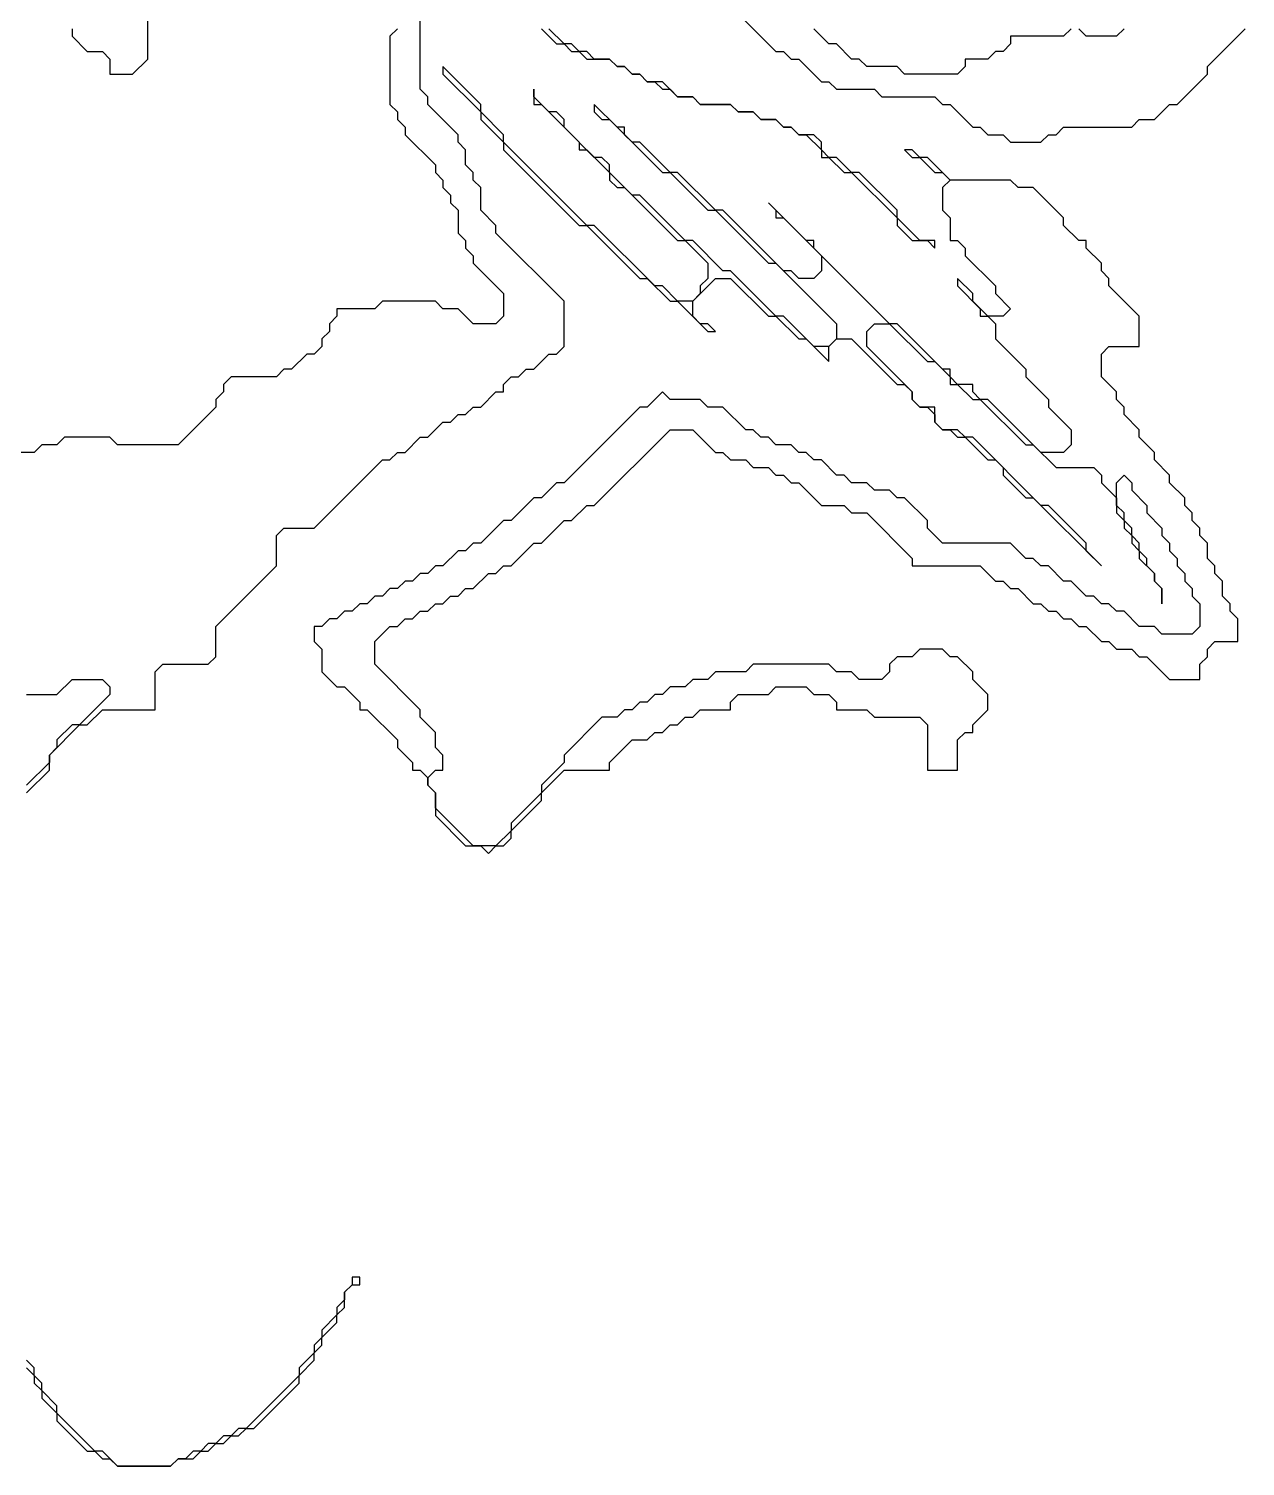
# Model space of a CAD drawing. Header units: metres. Extents: x 0 to 1000, y 0 to 1405.
# Drawn here: x 870.32 to 910.5, y 80 to 127.5 of the extents above; entities that cross this region are included whole.
import ezdxf

# ---------------------------------------------------------------- set-up
doc = ezdxf.new("R2010")
doc.units = ezdxf.units.M

msp = doc.modelspace()

# ---------------------------------------------------------------- linework, layer by layer
for points in [[(871.75, 127.5), (871.75, 127.25), (872.25, 126.75), (872.75, 126.75), (873, 126.5), (873, 126), (873.75, 126), (874.25, 126.5), (874.25, 128.25)], [(893.5, 128.25), (895, 126.75), (895.25, 126.75), (895.5, 126.5), (895.75, 126.5), (896.5, 125.75), (896.75, 125.75), (897, 125.5), (898.25, 125.5), (898.5, 125.25), (900.25, 125.25), (900.5, 125), (900.75, 125), (901.5, 124.25), (901.75, 124.25), (902, 124), (902.5, 124), (902.75, 123.75), (903.75, 123.75), (904, 124), (904.25, 124), (904.5, 124.25), (906.75, 124.25), (907, 124.5), (907.5, 124.5), (908, 125), (908.25, 125), (909.25, 126), (909.25, 126.25), (910.5, 127.5)], [(870.25, 102.25), (871, 103), (871, 103.5), (872, 104.5), (872.25, 104.5), (872.75, 105), (874.5, 105), (874.5, 106.25), (874.75, 106.5), (876.25, 106.5), (876.5, 106.75), (876.5, 107.75), (878.5, 109.75), (878.5, 110.75), (878.75, 111), (879.75, 111), (882, 113.25), (882.25, 113.25), (882.5, 113.5), (882.75, 113.5), (883.25, 114), (883.5, 114), (884, 114.5), (884.25, 114.5), (884.5, 114.75), (884.75, 114.75), (885, 115), (885.25, 115), (885.75, 115.5), (886, 115.5), (886, 115.75), (886.25, 116), (886.5, 116), (886.75, 116.25), (887, 116.25), (887.5, 116.75), (887.75, 116.75), (888, 117), (888, 118.5), (885.75, 120.75), (885.75, 121), (885.25, 121.5), (885.25, 122.25), (885, 122.5), (885, 122.75), (884.75, 123), (884.75, 123.5), (884.5, 123.75), (884.5, 124), (883.5, 125), (883.5, 125.25), (883.25, 125.5), (883.25, 128)], [(882.5, 127.5), (882.25, 127.25), (882.25, 125), (882.5, 124.75), (882.5, 124.5), (882.75, 124.25), (882.75, 124), (883.75, 123), (883.75, 122.75), (884, 122.5), (884, 122.25), (884.25, 122), (884.25, 121.75), (884.5, 121.5), (884.5, 120.75), (884.75, 120.5), (884.75, 120.25), (885, 120), (885, 119.75), (886, 118.75), (886, 118), (885.75, 117.75), (885, 117.75), (884.5, 118.25), (884, 118.25), (883.75, 118.5), (882, 118.5), (881.75, 118.25), (880.5, 118.25), (880.5, 118), (880.25, 117.75), (880.25, 117.5), (880, 117.25), (880, 117), (879.75, 116.75), (879.5, 116.75), (879, 116.25), (878.75, 116.25), (878.5, 116), (877, 116), (876.75, 115.75), (876.75, 115.5), (876.5, 115.25), (876.5, 115), (875.25, 113.75), (873.25, 113.75), (873, 114), (871.5, 114), (871.25, 113.75), (870.75, 113.75), (870.5, 113.5), (869.75, 113.5)], [(887.25, 127.5), (887.75, 127), (888, 127), (888.25, 126.75), (888.5, 126.75), (888.75, 126.5), (889.5, 126.5), (889.75, 126.25), (890, 126.25), (890.25, 126), (890.5, 126), (890.75, 125.75), (891, 125.75), (891.25, 125.5), (891.5, 125.5), (891.75, 125.25), (892.25, 125.25), (892.5, 125), (893.5, 125), (893.75, 124.75), (894.25, 124.75), (894.5, 124.5), (895, 124.5), (895.25, 124.25), (895.5, 124.25), (895.75, 124), (896, 124), (896.5, 123.5), (896.5, 123.25), (896.75, 123.25), (897.25, 122.75), (897.5, 122.75), (899, 121.25), (899, 121), (899.5, 120.5), (900, 120.5), (900.25, 120.25), (900.25, 120.5), (899.75, 120.5), (899, 121.25), (899, 121.5), (897.75, 122.75), (897.5, 122.75), (897, 123.25), (896.75, 123.25), (896.5, 123.5), (896.5, 123.75), (896.25, 124), (895.75, 124), (895.5, 124.25), (895.25, 124.25), (895, 124.5), (894.5, 124.5), (894.25, 124.75), (893.75, 124.75), (893.5, 125), (892.5, 125), (892.25, 125.25), (891.75, 125.25), (891.25, 125.75), (890.75, 125.75), (890.5, 126), (890.25, 126), (890, 126.25), (889.75, 126.25), (889.5, 126.5), (889, 126.5), (888.75, 126.75), (888.5, 126.75), (888.25, 127), (888, 127), (887.5, 127.5)], [(904.75, 127.5), (904.5, 127.25), (902.75, 127.25), (902.75, 127), (902.5, 126.75), (902.25, 126.75), (902, 126.5), (901.25, 126.5), (901.25, 126.25), (901, 126), (899.25, 126), (899, 126.25), (898, 126.25), (897.75, 126.5), (897.5, 126.5), (897, 127), (896.75, 127), (896.25, 127.5)], [(906.5, 127.5), (906.25, 127.25), (905.25, 127.25), (905, 127.5)], [(870.25, 105.5), (871.25, 105.5), (871.75, 106), (872.75, 106), (873, 105.75), (873, 105.5), (872, 104.5), (871.75, 104.5), (871.25, 104), (871.25, 103.75), (871, 103.5), (871, 103.25), (870.25, 102.5)], [(870.25, 83.25), (870.5, 83), (870.5, 82.75), (870.75, 82.5), (870.75, 82.25), (871.25, 81.75), (871.25, 81.5), (872.25, 80.5), (872.5, 80.5), (872.75, 80.25), (873, 80.25), (873.25, 80), (875, 80), (875.25, 80.25), (875.75, 80.25), (876, 80.5), (876.25, 80.5), (876.5, 80.75), (876.75, 80.75), (877, 81), (877.25, 81), (877.5, 81.25), (877.75, 81.25), (879.25, 82.75), (879.25, 83), (879.75, 83.5), (879.75, 83.75), (880, 84), (880, 84.25), (880.5, 84.75), (880.5, 85), (880.75, 85.25), (880.75, 85.75), (881, 86), (881.25, 86), (881.25, 86.25), (881, 86.25), (881, 86), (880.75, 85.75), (880.75, 85.5), (880.5, 85.25), (880.5, 85), (880, 84.5), (880, 84.25), (879.75, 84), (879.75, 83.75), (879.25, 83.25), (879.25, 83), (877.5, 81.25), (877.25, 81.25), (877, 81), (876.75, 81), (876.5, 80.75), (876.25, 80.75), (876, 80.5), (875.75, 80.5), (875.5, 80.25), (875.25, 80.25), (875, 80), (873.25, 80), (872.75, 80.5), (872.5, 80.5), (871.25, 81.75), (871.25, 82), (870.75, 82.5), (870.75, 82.75), (870.5, 83), (870.5, 83.25), (870.25, 83.5)]]:
    msp.add_lwpolyline(points)
msp.add_lwpolyline([(884, 126.25), (884, 126), (885.25, 124.75), (885.25, 124.5), (886, 123.75), (886, 123.5), (888.5, 121), (888.75, 121), (890.5, 119.25), (890.75, 119.25), (891.5, 118.5), (891.75, 118.5), (892.75, 117.5), (893, 117.5), (892.75, 117.75), (892.5, 117.75), (892.25, 118), (892.25, 118.5), (893, 119.25), (893.5, 119.25), (894.75, 118), (895, 118), (895.75, 117.25), (896, 117.25), (896.75, 116.5), (896.75, 117), (897, 117.25), (897.5, 117.25), (899, 115.75), (899.25, 115.75), (899.5, 115.5), (899.5, 115.25), (899.75, 115), (900, 115), (900.25, 114.75), (900.25, 114.5), (900.5, 114.25), (900.75, 114.25), (901, 114), (901.25, 114), (902, 113.25), (902.25, 113.25), (902.5, 113), (902.5, 112.75), (903.25, 112), (903.5, 112), (905.75, 109.75), (905.25, 110.25), (905.25, 110.5), (904, 111.75), (903.75, 111.75), (901.5, 114), (901.25, 114), (901, 114.25), (900.5, 114.25), (900.25, 114.5), (900.25, 115), (899.75, 115), (899.5, 115.25), (899.5, 115.5), (898, 117), (898, 117.5), (898.25, 117.75), (898.75, 117.75), (900, 116.5), (900.25, 116.5), (900.75, 116), (900.75, 115.75), (901, 115.75), (901.5, 115.25), (901.75, 115.25), (903.25, 113.75), (903.5, 113.75), (904.25, 113), (905.5, 113), (905.75, 112.75), (905.75, 112.5), (906.25, 112), (906.25, 111.5), (906.5, 111.25), (906.5, 111), (906.75, 110.75), (906.75, 110.5), (907, 110.25), (907, 110), (907.5, 109.5), (907.5, 109.25), (907.75, 109), (907.75, 108.5), (907.75, 109), (907.5, 109.25), (907.5, 109.5), (907.25, 109.75), (907.25, 110), (907, 110.25), (907, 110.5), (906.75, 110.75), (906.75, 111), (906.5, 111.25), (906.5, 111.5), (906.25, 111.75), (906.25, 112.5), (906.5, 112.75), (906.75, 112.5), (906.75, 112.25), (907.25, 111.75), (907.25, 111.5), (907.75, 111), (907.75, 110.75), (908, 110.5), (908, 110.25), (908.25, 110), (908.25, 109.75), (908.5, 109.5), (908.5, 109.25), (908.75, 109), (908.75, 108.75), (909, 108.5), (909, 107.75), (908.75, 107.5), (907.75, 107.5), (907.5, 107.75), (907, 107.75), (906.5, 108.25), (906.25, 108.25), (906, 108.5), (905.75, 108.5), (905.5, 108.75), (905.25, 108.75), (904.75, 109.25), (904.5, 109.25), (904, 109.75), (903.75, 109.75), (903.5, 110), (903.25, 110), (902.75, 110.5), (900.5, 110.5), (900, 111), (900, 111.25), (899.25, 112), (899, 112), (898.75, 112.25), (898.25, 112.25), (898, 112.5), (897.5, 112.5), (897.25, 112.75), (897, 112.75), (896.5, 113.25), (896.25, 113.25), (896, 113.5), (895.75, 113.5), (895.5, 113.75), (895, 113.75), (894.75, 114), (894.5, 114), (894.25, 114.25), (894, 114.25), (893.25, 115), (892.75, 115), (892.5, 115.25), (891.5, 115.25), (891.25, 115.5), (890.75, 115), (890.5, 115), (888, 112.5), (887.75, 112.5), (887.25, 112), (887, 112), (886.25, 111.25), (886, 111.25), (885.25, 110.5), (885, 110.5), (884.75, 110.25), (884.5, 110.25), (884, 109.75), (883.75, 109.75), (883.5, 109.5), (883.25, 109.5), (883, 109.25), (882.75, 109.25), (882.5, 109), (882.25, 109), (882, 108.75), (881.75, 108.75), (881.5, 108.5), (881.25, 108.5), (881, 108.25), (880.75, 108.25), (880.5, 108), (880.25, 108), (880, 107.75), (879.75, 107.75), (879.75, 107.25), (880, 107), (880, 106.25), (880.5, 105.75), (880.75, 105.75), (881.25, 105.25), (881.25, 105), (881.5, 105), (882.5, 104), (882.5, 103.75), (883, 103.25), (883, 103), (883.25, 103), (883.5, 102.75), (883.5, 102.5), (883.75, 102.25), (883.75, 101.5), (884.75, 100.5), (885.25, 100.5), (885.5, 100.25), (885.75, 100.5), (886, 100.5), (886.25, 100.75), (886.25, 101), (887.25, 102), (887.25, 102.25), (888, 103), (889.5, 103), (889.5, 103.25), (890.25, 104), (890.75, 104), (891, 104.25), (891.25, 104.25), (891.5, 104.5), (891.75, 104.5), (892, 104.75), (892.25, 104.75), (892.5, 105), (893.5, 105), (893.5, 105.25), (893.75, 105.5), (894.75, 105.5), (895, 105.75), (896, 105.75), (896.25, 105.5), (896.75, 105.5), (897, 105.25), (897, 105), (898, 105), (898.25, 104.75), (899.75, 104.75), (900, 104.5), (900, 103), (901, 103), (901, 104), (901.25, 104.25), (901.5, 104.25), (901.5, 104.5), (902, 105), (902, 105.5), (901.5, 106), (901.5, 106.25), (901, 106.75), (900.75, 106.75), (900.5, 107), (899.75, 107), (899.5, 106.75), (899, 106.75), (898.75, 106.5), (898.75, 106.25), (898.5, 106), (897.75, 106), (897.5, 106.25), (897, 106.25), (896.75, 106.5), (894.25, 106.5), (894, 106.25), (893, 106.25), (892.75, 106), (892.25, 106), (892, 105.75), (891.5, 105.75), (891.25, 105.5), (891, 105.5), (890.75, 105.25), (890.5, 105.25), (890.25, 105), (890, 105), (889.75, 104.75), (889.25, 104.75), (888, 103.5), (888, 103.25), (887.25, 102.5), (887.25, 102.25), (886.25, 101.25), (886.25, 101), (885.75, 100.5), (885, 100.5), (883.75, 101.75), (883.75, 102.25), (883.5, 102.5), (883.5, 102.75), (883.75, 103), (884, 103), (884, 103.5), (883.75, 103.75), (883.75, 104.25), (883.25, 104.75), (883.25, 105), (881.75, 106.5), (881.75, 107.25), (882.25, 107.75), (882.5, 107.75), (882.75, 108), (883, 108), (883.25, 108.25), (883.5, 108.25), (883.75, 108.5), (884, 108.5), (884.25, 108.75), (884.5, 108.75), (884.75, 109), (885, 109), (885.5, 109.5), (885.75, 109.5), (886, 109.75), (886.25, 109.75), (887, 110.5), (887.25, 110.5), (888, 111.25), (888.25, 111.25), (888.75, 111.75), (889, 111.75), (891.5, 114.25), (892.25, 114.25), (893, 113.5), (893.25, 113.5), (893.5, 113.25), (894, 113.25), (894.25, 113), (894.75, 113), (895, 112.75), (895.25, 112.75), (895.5, 112.5), (895.75, 112.5), (896.5, 111.75), (897.25, 111.75), (897.5, 111.5), (898, 111.5), (899.5, 110), (899.5, 109.75), (901.75, 109.75), (902.25, 109.25), (902.5, 109.25), (902.75, 109), (903, 109), (903.5, 108.5), (903.75, 108.5), (904, 108.25), (904.25, 108.25), (904.5, 108), (904.75, 108), (905, 107.75), (905.25, 107.75), (905.75, 107.25), (906, 107.25), (906.25, 107), (906.75, 107), (907, 106.75), (907.25, 106.75), (908, 106), (909, 106), (909, 106.5), (909.25, 106.75), (909.25, 107), (909.5, 107.25), (910.25, 107.25), (910.25, 108), (910, 108.25), (910, 108.5), (909.75, 108.75), (909.75, 109.25), (909.5, 109.5), (909.5, 109.75), (909.25, 110), (909.25, 110.5), (909, 110.75), (909, 111), (908.75, 111.25), (908.75, 111.5), (908.5, 111.75), (908.5, 112), (908, 112.5), (908, 112.75), (907.5, 113.25), (907.5, 113.5), (907, 114), (907, 114.25), (906.5, 114.75), (906.5, 115), (906.25, 115.25), (906.25, 115.5), (905.75, 116), (905.75, 116.75), (906, 117), (907, 117), (907, 118), (906, 119), (906, 119.25), (905.75, 119.5), (905.75, 119.75), (905.25, 120.25), (905.25, 120.5), (905, 120.5), (904.5, 121), (904.5, 121.25), (903.5, 122.25), (903, 122.25), (902.75, 122.5), (900.75, 122.5), (900, 123.25), (899.75, 123.25), (899.5, 123.5), (899.25, 123.5), (899.5, 123.25), (899.75, 123.25), (900.25, 122.75), (900.5, 122.75), (900.75, 122.5), (900.5, 122.25), (900.5, 121.5), (900.75, 121.25), (900.75, 120.5), (901, 120.5), (901.25, 120.25), (901.25, 120), (902.25, 119), (902.25, 118.75), (902.75, 118.25), (902.5, 118), (902, 118), (901.5, 118.5), (901.5, 118.75), (901, 119.25), (901, 119), (901.75, 118.25), (901.75, 118), (902, 118), (902.25, 117.75), (902.25, 117.25), (903.25, 116.25), (903.25, 116), (904, 115.25), (904, 115), (904.75, 114.25), (904.75, 113.75), (904.5, 113.5), (903.75, 113.5), (902, 115.25), (901.75, 115.25), (901.5, 115.5), (901.5, 115.75), (901, 115.75), (900.75, 116), (900.75, 116.25), (900.5, 116.25), (899, 117.75), (898.75, 117.75), (896.25, 120.25), (896.25, 120.5), (896, 120.5), (894.75, 121.75), (895, 121.5), (895, 121.25), (895.25, 121.25), (896.5, 120), (896.5, 119.5), (896.25, 119.25), (895.75, 119.25), (895.5, 119.5), (895.25, 119.5), (893.25, 121.5), (893, 121.5), (891.75, 122.75), (891.5, 122.75), (890.5, 123.75), (890.25, 123.75), (890, 124), (890, 124.25), (889.75, 124.25), (889, 125), (889, 124.75), (889.25, 124.5), (889.5, 124.5), (891.25, 122.75), (891.5, 122.75), (892.75, 121.5), (893, 121.5), (894.75, 119.75), (895, 119.75), (897, 117.75), (897, 117.25), (896.75, 117), (896.25, 117), (895.25, 118), (895, 118), (893.5, 119.5), (893.25, 119.5), (892.25, 120.5), (892, 120.5), (890.5, 122), (890.25, 122), (889.5, 122.75), (889.5, 123), (889.25, 123.25), (889, 123.25), (888, 124.25), (888, 124.5), (887.75, 124.75), (887.5, 124.75), (887, 125.25), (887, 125.5), (887, 125), (887.25, 125), (888.5, 123.75), (888.5, 123.5), (888.75, 123.5), (889.5, 122.75), (889.5, 122.5), (889.75, 122.25), (890, 122.25), (891.75, 120.5), (892, 120.5), (892.75, 119.75), (892.75, 119.25), (892.5, 119), (892.5, 118.75), (892.25, 118.5), (891.75, 118.5), (891.25, 119), (891, 119), (889, 121), (888.75, 121), (886, 123.75), (886, 124), (885.25, 124.75), (885.25, 125)], close=True)

doc.saveas('drawing.dxf')
